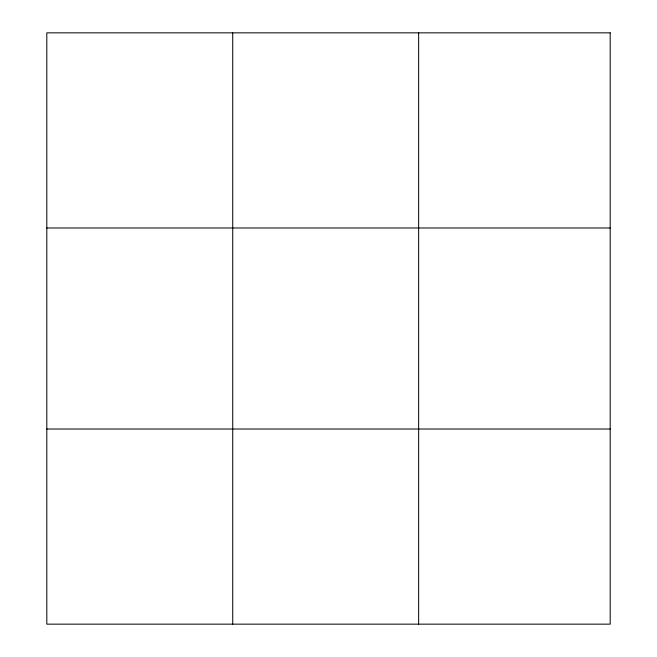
<?xml version="1.0" encoding="UTF-8"?>
<svg xmlns="http://www.w3.org/2000/svg" width="657" height="657" viewBox="0 0 657 657"><rect width="100%" height="100%" fill="white"/><g stroke="black" fill="none" stroke-linecap="round" stroke-linejoin="round"><path stroke-width="0.99" d="M232.726 32.85L232.726 624.15M418.64 32.85L418.64 624.15M46.811 227.979L610.189 227.979M46.811 429.021L610.189 429.021M610.189 32.85L46.811 32.85L46.811 624.15L610.189 624.15L610.189 32.85"/></g></svg>
